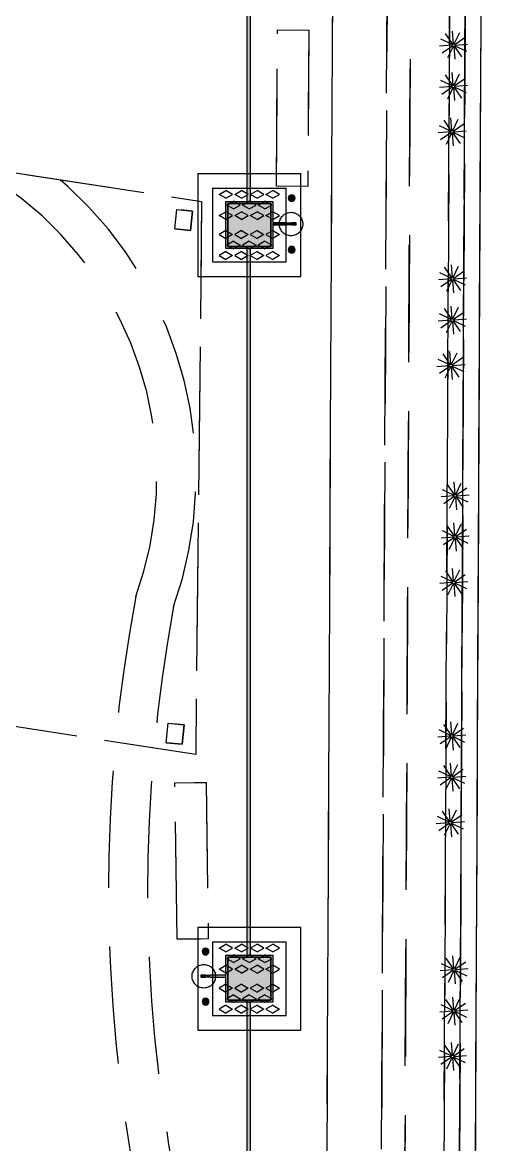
# Model space of a CAD drawing. Header units: metres. Extents: x 4 to 151, y -16 to 34.
# Drawn here: x 61.57 to 67.47, y 10.94 to 25.29 of the extents above; entities that cross this region are included whole.
import ezdxf

# ---------------------------------------------------------------- set-up
doc = ezdxf.new("R2010")
doc.units = ezdxf.units.M
doc.linetypes.add('IMPORT-_Tracejado pequeno', pattern=[2.25, 1.5, -0.75])
doc.linetypes.add('IMPORT-DASHED2 _4_', pattern=[0.375, 0.25, -0.125])
for name, color, linetype, lineweight in [('A-ANNO-NOTE', 7, 'Continuous', 9), ('Dispositivos elétricos', 7, 'Continuous', 50), ('E-POWR-CNDT', 7, 'Continuous', 25), ('KIRYA - PAREDE', 7, 'Continuous', 35), ('KIRYA - PAREDE VISTA', 7, 'Continuous', 18), ('KIRYA - PISO', 7, 'Continuous', 9), ('KIRYA - PROJEÇÃO', 7, 'IMPORT-DASHED2 _4_', 9), ('VEGETAÇÃO', 7, 'Continuous', 9)]:
    doc.layers.add(name, color=color, linetype=linetype, lineweight=lineweight)
doc.layers.add('Base Revit Coremas_dwg', color=7, linetype='Continuous', lineweight=9, true_color=0x767676)

# ---------------------------------------------------------------- blocks, each defined once
blk = doc.blocks.new('Caixa de Passagem no Passeio - Caixa de Passagem no Passeio 2-8198666-PLANTA BAIXA - TÉRREO')
at = {"layer": 'Dispositivos elétricos', "lineweight": 25, "true_color": 0x82482d}
h = blk.add_hatch(color=27, dxfattribs=at)
h.paths.add_polyline_path([(-0.3, -0.3), (0.3, -0.3), (0.3, 0.3), (-0.3, 0.3), (-0.3, -0.3)])
h.paths.add_polyline_path([(-0.275, -0.275), (-0.275, 0.275), (0.275, 0.275), (0.275, -0.275), (-0.104, -0.275)])
at = {"layer": 'Dispositivos elétricos', "lineweight": 25, "true_color": 0x5a6266}
blk.add_hatch(color=251, dxfattribs=at).paths.add_polyline_path([(-0.275, -0.275), (0.275, -0.275), (0.275, 0.275), (-0.275, 0.275), (-0.275, -0.171)])
at = {"layer": 'Dispositivos elétricos', "color": 253, "lineweight": 25, "true_color": 0xababab}
for p, q in [((-0.3, -0.3), (-0.3, 0.3)), ((-0.3, 0.3), (0.3, 0.3)), ((0.3, 0.3), (0.3, -0.3)), ((-0.275, -0.275), (-0.275, 0.275)), ((-0.275, 0.275), (0.275, 0.275)), ((-0.275, 0.275), (-0.275, -0.275)), ((0.275, 0.275), (-0.275, 0.275)), ((0.275, 0.275), (0.275, -0.275)), ((0.275, -0.275), (0.275, 0.275)), ((0.275, -0.275), (-0.275, -0.275)), ((-0.275, -0.275), (0.275, -0.275)), ((0.3, -0.3), (-0.3, -0.3))]:
    blk.add_line(p, q, dxfattribs=at)
blk = doc.blocks.new('PVC Corrugado Amarelo_Caixa de Octogonal 4x4 - PVC Corrugado Amarelo_Caixa de Octogonal 4x4-2829200-PLANTA BAIXA - TÉRREO')
at = {"layer": 'Dispositivos elétricos', "lineweight": 25, "true_color": 0xffff00}
h = blk.add_hatch(color=2, dxfattribs=at)
h.paths.add_polyline_path([(0, -0.043), (0.015, -0.041), (0.024, -0.036), (0.031, -0.031), (0.038, -0.022), (0.042, -0.009), (0.044, 0), (0.041, 0.015), (0.036, 0.024), (0.031, 0.031), (0.021, 0.038), (0.009, 0.042), (-0.003, 0.043), (-0.011, 0.042), (-0.025, 0.035), (-0.031, 0.03), (-0.038, 0.022), (-0.042, 0.008), (-0.043, 0), (-0.041, -0.015), (-0.036, -0.024), (-0.028, -0.033), (-0.022, -0.038), (-0.008, -0.042), (-0.003, -0.043)])
h.paths.add_polyline_path([(0.003, -0.036), (-0.015, -0.035), (-0.036, -0.014), (-0.035, 0.015), (-0.015, 0.036), (0.015, 0.036), (0.036, 0.015), (0.036, -0.015), (0.014, -0.036), (0.006, -0.036)])
blk.add_hatch(color=2, dxfattribs=at).paths.add_polyline_path([(0.015, -0.036), (0.036, -0.015), (0.036, 0.015), (0.015, 0.036), (-0.015, 0.036), (-0.036, 0.015), (-0.036, -0.015), (-0.015, -0.036)])
at = {"layer": 'Dispositivos elétricos', "color": 253, "lineweight": 25, "true_color": 0xababab}
for p, q in [((-0.015, 0.036), (-0.036, 0.015)), ((-0.036, 0.015), (-0.036, -0.015)), ((0.015, 0.036), (-0.015, 0.036)), ((0.036, 0.015), (0.015, 0.036)), ((0.036, -0.015), (0.036, 0.015)), ((-0.036, -0.015), (-0.015, -0.036)), ((-0.015, -0.036), (0.015, -0.036)), ((0.015, -0.036), (0.036, -0.015))]:
    blk.add_line(p, q, dxfattribs=at)
for start, end in [(360, 180), (180, 360)]:
    blk.add_arc((0, 0), 0.0435, start, end, dxfattribs=at)
blk = doc.blocks.new('ELE_PRAÇA_COREMAS_rvt-1-PLANTA BAIXA - TÉRREO')
at = {"layer": 'E-POWR-CNDT', "lineweight": 5, "true_color": 0xbcbcbc}
for points in [[(41.002, 22.999), (41.026, 22.999), (41.025, 29.277), (41.002, 29.277), (41.002, 23.056)], [(41.049, 22.999), (41.048, 29.277), (41.026, 29.277), (41.026, 22.999), (41.049, 22.999)], [(41.002, 13.363), (41.026, 13.363), (41.025, 22.399), (41.002, 22.399), (41.002, 13.64)], [(41.049, 13.363), (41.048, 22.399), (41.026, 22.399), (41.026, 13.363), (41.048, 13.363)], [(41.002, 6.017), (41.026, 6.019), (41.025, 12.763), (41.002, 12.763), (41.002, 6.038)], [(41.026, 6.019), (41.049, 6.021), (41.048, 12.763), (41.026, 12.763), (41.026, 6.038)]]:
    blk.add_hatch(color=9, dxfattribs=at).paths.add_polyline_path(points)
at = {"layer": 'E-POWR-CNDT', "lineweight": 5, "true_color": 0xffd4ab}
for points in [[(41.381, 22.715), (41.512, 22.715), (41.512, 22.728), (41.335, 22.727), (41.335, 22.715)], [(41.335, 22.703), (41.512, 22.703), (41.512, 22.715), (41.335, 22.715), (41.335, 22.703)], [(41.54, 22.715), (41.561, 22.715), (41.562, 22.722), (41.567, 22.726), (41.569, 22.727), (41.552, 22.727), (41.513, 22.727), (41.513, 22.715), (41.531, 22.715)], [(41.513, 22.703), (41.568, 22.704), (41.562, 22.706), (41.561, 22.712), (41.56, 22.715), (41.513, 22.715), (41.513, 22.703)], [(41.621, 22.715), (41.633, 22.715), (41.633, 22.728), (41.576, 22.727), (41.57, 22.727), (41.57, 22.727), (41.567, 22.726), (41.565, 22.723), (41.562, 22.721), (41.561, 22.715), (41.613, 22.715)], [(41.573, 22.703), (41.59, 22.703), (41.616, 22.703), (41.633, 22.703), (41.633, 22.715), (41.561, 22.715), (41.563, 22.708), (41.564, 22.706), (41.569, 22.704), (41.57, 22.703)], [(40.444, 13.094), (40.489, 13.095), (40.487, 13.1), (40.485, 13.103), (40.48, 13.105), (40.478, 13.106), (40.473, 13.106), (40.436, 13.106), (40.416, 13.106), (40.416, 13.094), (40.436, 13.094)], [(40.416, 13.082), (40.473, 13.082), (40.479, 13.082), (40.479, 13.082), (40.483, 13.084), (40.484, 13.086), (40.487, 13.088), (40.489, 13.094), (40.416, 13.094), (40.416, 13.082)], [(40.536, 13.082), (40.536, 13.094), (40.489, 13.094), (40.487, 13.088), (40.482, 13.083), (40.48, 13.082), (40.497, 13.082), (40.534, 13.082)], [(40.518, 13.094), (40.536, 13.094), (40.536, 13.107), (40.481, 13.106), (40.487, 13.103), (40.488, 13.097), (40.489, 13.094), (40.508, 13.094)], [(40.735, 13.094), (40.735, 13.107), (40.537, 13.106), (40.537, 13.094), (40.585, 13.094)], [(40.735, 13.082), (40.735, 13.094), (40.537, 13.094), (40.537, 13.082), (40.585, 13.082)]]:
    blk.add_hatch(color=41, dxfattribs=at).paths.add_polyline_path(points)
h = blk.add_hatch(color=41, dxfattribs=at)
h.paths.add_polyline_path([(41.57, 22.703), (41.567, 22.706), (41.566, 22.705), (41.569, 22.703)])
h.paths.add_polyline_path([(41.562, 22.721), (41.566, 22.724), (41.565, 22.725), (41.562, 22.722)])
h = blk.add_hatch(color=41, dxfattribs=at)
h.paths.add_polyline_path([(40.482, 13.083), (40.486, 13.087), (40.483, 13.085), (40.483, 13.084)])
h.paths.add_polyline_path([(40.484, 13.103), (40.48, 13.106), (40.48, 13.105), (40.482, 13.104), (40.483, 13.103)])
at = {"layer": 'A-ANNO-NOTE', "color": 253, "lineweight": 25, "true_color": 0xababab}
for p, q in [((40.375, 23.359), (41.695, 23.359)), ((40.375, 23.359), (40.375, 22.039)), ((41.695, 22.039), (41.695, 23.359)), ((40.564, 23.17), (41.506, 23.17)), ((40.564, 23.17), (40.564, 22.228)), ((40.648, 23.09), (40.735, 23.14)), ((40.822, 23.09), (40.735, 23.14)), ((40.848, 23.09), (40.935, 23.14)), ((41.022, 23.09), (40.935, 23.14)), ((41.048, 23.09), (41.135, 23.14)), ((41.222, 23.09), (41.135, 23.14)), ((41.248, 23.09), (41.335, 23.14)), ((41.422, 23.09), (41.335, 23.14)), ((41.506, 22.228), (41.506, 23.17)), ((40.735, 23.04), (40.648, 23.09)), ((40.735, 23.04), (40.822, 23.09)), ((40.747, 22.954), (40.834, 23.004)), ((40.92, 22.954), (40.834, 23.004)), ((40.935, 23.04), (40.848, 23.09)), ((40.935, 23.04), (41.022, 23.09)), ((40.949, 22.954), (41.035, 23.004)), ((41.122, 22.954), (41.035, 23.004)), ((41.135, 23.04), (41.048, 23.09)), ((41.135, 23.04), (41.222, 23.09)), ((41.148, 22.954), (41.235, 23.004)), ((41.322, 22.954), (41.235, 23.004)), ((41.335, 23.04), (41.248, 23.09)), ((41.335, 23.04), (41.422, 23.09)), ((40.648, 22.819), (40.735, 22.869)), ((40.735, 22.769), (40.648, 22.819)), ((40.822, 22.819), (40.735, 22.869)), ((40.735, 22.769), (40.822, 22.819)), ((40.834, 22.904), (40.747, 22.954)), ((40.834, 22.904), (40.92, 22.954)), ((40.848, 22.819), (40.935, 22.869)), ((40.935, 22.769), (40.848, 22.819)), ((41.022, 22.819), (40.935, 22.869)), ((40.935, 22.769), (41.022, 22.819)), ((41.035, 22.904), (40.949, 22.954)), ((41.035, 22.904), (41.122, 22.954)), ((41.048, 22.819), (41.135, 22.869)), ((41.135, 22.769), (41.048, 22.819)), ((41.222, 22.819), (41.135, 22.869)), ((41.135, 22.769), (41.222, 22.819)), ((41.235, 22.904), (41.148, 22.954)), ((41.235, 22.904), (41.322, 22.954)), ((41.248, 22.819), (41.335, 22.869)), ((41.335, 22.769), (41.248, 22.819)), ((41.422, 22.819), (41.335, 22.869)), ((41.335, 22.769), (41.422, 22.819)), ((40.735, 22.628), (40.648, 22.578)), ((40.648, 22.578), (40.735, 22.528)), ((40.735, 22.628), (40.822, 22.578)), ((40.822, 22.578), (40.735, 22.528)), ((40.935, 22.628), (40.848, 22.578)), ((40.848, 22.578), (40.935, 22.528)), ((40.935, 22.628), (41.022, 22.578)), ((41.022, 22.578), (40.935, 22.528)), ((41.135, 22.628), (41.048, 22.578)), ((41.048, 22.578), (41.135, 22.528)), ((41.135, 22.628), (41.222, 22.578)), ((41.222, 22.578), (41.135, 22.528)), ((41.335, 22.628), (41.248, 22.578)), ((41.248, 22.578), (41.335, 22.528)), ((41.335, 22.628), (41.422, 22.578)), ((41.422, 22.578), (41.335, 22.528)), ((40.834, 22.493), (40.747, 22.443)), ((40.747, 22.443), (40.834, 22.393)), ((40.834, 22.493), (40.92, 22.443)), ((40.92, 22.443), (40.834, 22.393)), ((41.035, 22.493), (40.949, 22.443)), ((40.949, 22.443), (41.035, 22.393)), ((41.035, 22.493), (41.122, 22.443)), ((41.122, 22.443), (41.035, 22.393)), ((41.235, 22.493), (41.148, 22.443)), ((41.148, 22.443), (41.235, 22.393)), ((41.235, 22.493), (41.322, 22.443)), ((41.322, 22.443), (41.235, 22.393)), ((40.735, 22.358), (40.648, 22.308)), ((40.648, 22.308), (40.735, 22.258)), ((40.735, 22.358), (40.822, 22.308)), ((40.822, 22.308), (40.735, 22.258)), ((40.935, 22.358), (40.848, 22.308)), ((40.848, 22.308), (40.935, 22.258)), ((40.935, 22.358), (41.022, 22.308)), ((41.022, 22.308), (40.935, 22.258)), ((41.135, 22.358), (41.048, 22.308)), ((41.048, 22.308), (41.135, 22.258)), ((41.135, 22.358), (41.222, 22.308)), ((41.222, 22.308), (41.135, 22.258)), ((41.335, 22.358), (41.248, 22.308)), ((41.248, 22.308), (41.335, 22.258)), ((41.335, 22.358), (41.422, 22.308)), ((41.422, 22.308), (41.335, 22.258)), ((40.564, 22.228), (41.506, 22.228)), ((40.375, 22.039), (41.695, 22.039)), ((40.375, 13.723), (41.695, 13.723)), ((40.375, 13.723), (40.375, 12.403)), ((41.695, 12.403), (41.695, 13.723)), ((40.564, 13.534), (41.506, 13.534)), ((40.564, 13.534), (40.564, 12.592)), ((40.648, 13.454), (40.735, 13.504)), ((40.822, 13.454), (40.735, 13.504)), ((40.848, 13.454), (40.935, 13.504)), ((41.022, 13.454), (40.935, 13.504)), ((41.048, 13.454), (41.135, 13.504)), ((41.222, 13.454), (41.135, 13.504)), ((41.248, 13.454), (41.335, 13.504)), ((41.422, 13.454), (41.335, 13.504)), ((41.506, 12.592), (41.506, 13.534)), ((40.735, 13.404), (40.648, 13.454)), ((40.735, 13.404), (40.822, 13.454)), ((40.747, 13.318), (40.834, 13.368)), ((40.92, 13.318), (40.834, 13.368)), ((40.935, 13.404), (40.848, 13.454)), ((40.935, 13.404), (41.022, 13.454)), ((40.949, 13.318), (41.035, 13.368)), ((41.122, 13.318), (41.035, 13.368)), ((41.135, 13.404), (41.048, 13.454)), ((41.135, 13.404), (41.222, 13.454)), ((41.148, 13.318), (41.235, 13.368)), ((41.322, 13.318), (41.235, 13.368)), ((41.335, 13.404), (41.248, 13.454)), ((41.335, 13.404), (41.422, 13.454)), ((40.648, 13.184), (40.735, 13.234)), ((40.822, 13.184), (40.735, 13.234)), ((40.834, 13.268), (40.747, 13.318)), ((40.834, 13.268), (40.92, 13.318)), ((40.848, 13.184), (40.935, 13.234)), ((41.022, 13.184), (40.935, 13.234)), ((41.035, 13.268), (40.949, 13.318)), ((41.035, 13.268), (41.122, 13.318)), ((41.048, 13.184), (41.135, 13.234)), ((41.222, 13.184), (41.135, 13.234)), ((41.235, 13.268), (41.148, 13.318)), ((41.235, 13.268), (41.322, 13.318)), ((41.248, 13.184), (41.335, 13.234)), ((41.422, 13.184), (41.335, 13.234)), ((40.735, 13.134), (40.648, 13.184)), ((40.735, 13.134), (40.822, 13.184)), ((40.935, 13.134), (40.848, 13.184)), ((40.935, 13.134), (41.022, 13.184)), ((41.135, 13.134), (41.048, 13.184)), ((41.135, 13.134), (41.222, 13.184)), ((41.335, 13.134), (41.248, 13.184)), ((41.335, 13.134), (41.422, 13.184)), ((40.735, 12.992), (40.648, 12.942)), ((40.648, 12.942), (40.735, 12.892)), ((40.735, 12.992), (40.822, 12.942)), ((40.822, 12.942), (40.735, 12.892)), ((40.935, 12.992), (40.848, 12.942)), ((40.848, 12.942), (40.935, 12.892)), ((40.935, 12.992), (41.022, 12.942)), ((41.022, 12.942), (40.935, 12.892)), ((41.135, 12.992), (41.048, 12.942)), ((41.048, 12.942), (41.135, 12.892)), ((41.135, 12.992), (41.222, 12.942)), ((41.222, 12.942), (41.135, 12.892)), ((41.335, 12.992), (41.248, 12.942)), ((41.248, 12.942), (41.335, 12.892)), ((41.335, 12.992), (41.422, 12.942)), ((41.422, 12.942), (41.335, 12.892)), ((40.834, 12.857), (40.747, 12.807)), ((40.747, 12.807), (40.834, 12.757)), ((40.834, 12.857), (40.92, 12.807)), ((40.92, 12.807), (40.834, 12.757)), ((41.035, 12.857), (40.949, 12.807)), ((40.949, 12.807), (41.035, 12.757)), ((41.035, 12.857), (41.122, 12.807)), ((41.122, 12.807), (41.035, 12.757)), ((41.235, 12.857), (41.148, 12.807)), ((41.148, 12.807), (41.235, 12.757)), ((41.235, 12.857), (41.322, 12.807)), ((41.322, 12.807), (41.235, 12.757)), ((40.735, 12.722), (40.648, 12.672)), ((40.648, 12.672), (40.735, 12.622)), ((40.735, 12.722), (40.822, 12.672)), ((40.822, 12.672), (40.735, 12.622)), ((40.935, 12.722), (40.848, 12.672)), ((40.848, 12.672), (40.935, 12.622)), ((40.935, 12.722), (41.022, 12.672)), ((41.022, 12.672), (40.935, 12.622)), ((41.135, 12.722), (41.048, 12.672)), ((41.048, 12.672), (41.135, 12.622)), ((41.135, 12.722), (41.222, 12.672)), ((41.222, 12.672), (41.135, 12.622)), ((41.335, 12.722), (41.248, 12.672)), ((41.248, 12.672), (41.335, 12.622)), ((41.335, 12.722), (41.422, 12.672)), ((41.422, 12.672), (41.335, 12.622)), ((40.564, 12.592), (41.506, 12.592)), ((40.375, 12.403), (41.695, 12.403))]:
    blk.add_line(p, q, dxfattribs=at)
at = {"layer": 'E-POWR-CNDT', "color": 21, "true_color": 0xffabab}
for p, q in [((41.002, 29.304), (41.002, 22.999)), ((41.049, 22.999), (41.049, 29.304)), ((41.002, 22.399), (41.002, 13.363)), ((41.049, 13.363), (41.049, 22.399)), ((41.002, 12.763), (41.002, 6.017)), ((41.049, 6.021), (41.049, 12.763))]:
    blk.add_line(p, q, dxfattribs=at)
at = {"layer": 'E-POWR-CNDT', "color": 253, "true_color": 0xababab}
for p, q in [((41.512, 22.728), (41.335, 22.728)), ((41.335, 22.703), (41.512, 22.703)), ((41.513, 22.728), (41.512, 22.728)), ((41.512, 22.703), (41.513, 22.703)), ((41.634, 22.728), (41.633, 22.728)), ((41.633, 22.703), (41.634, 22.703)), ((41.634, 22.715), (41.634, 22.728)), ((41.634, 22.703), (41.634, 22.715)), ((40.416, 13.107), (40.415, 13.107)), ((40.415, 13.107), (40.415, 13.094)), ((40.415, 13.094), (40.415, 13.082)), ((40.415, 13.082), (40.416, 13.082)), ((40.537, 13.107), (40.536, 13.107)), ((40.536, 13.082), (40.537, 13.082)), ((40.735, 13.107), (40.537, 13.107)), ((40.537, 13.082), (40.735, 13.082))]:
    blk.add_line(p, q, dxfattribs=at)
at = {"layer": 'E-POWR-CNDT', "color": 253, "true_color": 0xababab, "flags": 128}
for points in [[(41.513, 22.728), (41.515, 22.728), (41.518, 22.728), (41.52, 22.728), (41.523, 22.728), (41.525, 22.728), (41.527, 22.728), (41.53, 22.728), (41.532, 22.728), (41.534, 22.728), (41.536, 22.728), (41.539, 22.728), (41.541, 22.728), (41.543, 22.728), (41.545, 22.728), (41.547, 22.728), (41.549, 22.728), (41.551, 22.728), (41.553, 22.728), (41.554, 22.728), (41.556, 22.728), (41.558, 22.728), (41.559, 22.728), (41.561, 22.728), (41.562, 22.728), (41.564, 22.728), (41.565, 22.728), (41.566, 22.728), (41.567, 22.728), (41.568, 22.728), (41.569, 22.728), (41.57, 22.728), (41.571, 22.728)], [(41.57, 22.703), (41.569, 22.703), (41.568, 22.703), (41.567, 22.703), (41.566, 22.703), (41.565, 22.703), (41.564, 22.703), (41.563, 22.703), (41.561, 22.703), (41.56, 22.703), (41.558, 22.703), (41.557, 22.703), (41.555, 22.703), (41.553, 22.703), (41.551, 22.703), (41.549, 22.703), (41.547, 22.703), (41.545, 22.703), (41.543, 22.703), (41.541, 22.703), (41.539, 22.703), (41.537, 22.703), (41.535, 22.703), (41.533, 22.703), (41.53, 22.703), (41.528, 22.703), (41.526, 22.703), (41.523, 22.703), (41.521, 22.703), (41.519, 22.703), (41.516, 22.703), (41.514, 22.703), (41.513, 22.703)], [(41.633, 22.728), (41.631, 22.728), (41.628, 22.728), (41.626, 22.728), (41.624, 22.728), (41.621, 22.728), (41.619, 22.728), (41.616, 22.728), (41.614, 22.728), (41.612, 22.728), (41.61, 22.728), (41.608, 22.728), (41.605, 22.728), (41.603, 22.728), (41.601, 22.728), (41.599, 22.728), (41.597, 22.728), (41.595, 22.728), (41.593, 22.728), (41.592, 22.728), (41.59, 22.728), (41.588, 22.728), (41.587, 22.728), (41.585, 22.728), (41.584, 22.728), (41.583, 22.728), (41.581, 22.728), (41.58, 22.728), (41.579, 22.728), (41.578, 22.728), (41.577, 22.728), (41.576, 22.728), (41.576, 22.728), (41.575, 22.728), (41.574, 22.728), (41.574, 22.728), (41.574, 22.728), (41.573, 22.728), (41.573, 22.728), (41.573, 22.728), (41.573, 22.728)], [(41.573, 22.703), (41.573, 22.703), (41.573, 22.703), (41.573, 22.703), (41.574, 22.703), (41.574, 22.703), (41.575, 22.703), (41.575, 22.703), (41.576, 22.703), (41.577, 22.703), (41.578, 22.703), (41.579, 22.703), (41.58, 22.703), (41.581, 22.703), (41.582, 22.703), (41.584, 22.703), (41.585, 22.703), (41.586, 22.703), (41.588, 22.703), (41.59, 22.703), (41.591, 22.703), (41.593, 22.703), (41.595, 22.703), (41.597, 22.703), (41.599, 22.703), (41.601, 22.703), (41.603, 22.703), (41.605, 22.703), (41.607, 22.703), (41.609, 22.703), (41.611, 22.703), (41.614, 22.703), (41.616, 22.703), (41.618, 22.703), (41.621, 22.703), (41.623, 22.703), (41.625, 22.703), (41.628, 22.703), (41.63, 22.703), (41.632, 22.703), (41.633, 22.703)], [(40.476, 13.107), (40.476, 13.107), (40.476, 13.107), (40.476, 13.107), (40.475, 13.107), (40.475, 13.107), (40.474, 13.107), (40.474, 13.107), (40.473, 13.107), (40.472, 13.107), (40.471, 13.107), (40.47, 13.107), (40.469, 13.107), (40.468, 13.107), (40.467, 13.107), (40.466, 13.107), (40.464, 13.107), (40.463, 13.107), (40.461, 13.107), (40.46, 13.107), (40.458, 13.107), (40.456, 13.107), (40.454, 13.107), (40.452, 13.107), (40.451, 13.107), (40.449, 13.107), (40.447, 13.107), (40.444, 13.107), (40.442, 13.107), (40.44, 13.107), (40.438, 13.107), (40.436, 13.107), (40.433, 13.107), (40.431, 13.107), (40.429, 13.107), (40.426, 13.107), (40.424, 13.107), (40.422, 13.107), (40.419, 13.107), (40.417, 13.107), (40.416, 13.107)], [(40.416, 13.082), (40.419, 13.082), (40.421, 13.082), (40.423, 13.082), (40.426, 13.082), (40.428, 13.082), (40.43, 13.082), (40.433, 13.082), (40.435, 13.082), (40.437, 13.082), (40.44, 13.082), (40.442, 13.082), (40.444, 13.082), (40.446, 13.082), (40.448, 13.082), (40.45, 13.082), (40.452, 13.082), (40.454, 13.082), (40.456, 13.082), (40.457, 13.082), (40.459, 13.082), (40.461, 13.082), (40.462, 13.082), (40.464, 13.082), (40.465, 13.082), (40.467, 13.082), (40.468, 13.082), (40.469, 13.082), (40.47, 13.082), (40.471, 13.082), (40.472, 13.082), (40.473, 13.082), (40.474, 13.082), (40.474, 13.082), (40.475, 13.082), (40.475, 13.082), (40.476, 13.082), (40.476, 13.082), (40.476, 13.082), (40.476, 13.082), (40.476, 13.082)], [(40.479, 13.107), (40.48, 13.107), (40.481, 13.107), (40.482, 13.107), (40.483, 13.107), (40.484, 13.107), (40.485, 13.107), (40.487, 13.107), (40.488, 13.107), (40.489, 13.107), (40.491, 13.107), (40.493, 13.107), (40.494, 13.107), (40.496, 13.107), (40.498, 13.107), (40.5, 13.107), (40.502, 13.107), (40.504, 13.107), (40.506, 13.107), (40.508, 13.107), (40.51, 13.107), (40.512, 13.107), (40.514, 13.107), (40.517, 13.107), (40.519, 13.107), (40.521, 13.107), (40.524, 13.107), (40.526, 13.107), (40.528, 13.107), (40.531, 13.107), (40.533, 13.107), (40.536, 13.107), (40.536, 13.107)], [(40.536, 13.082), (40.534, 13.082), (40.531, 13.082), (40.529, 13.082), (40.527, 13.082), (40.524, 13.082), (40.522, 13.082), (40.52, 13.082), (40.517, 13.082), (40.515, 13.082), (40.513, 13.082), (40.511, 13.082), (40.508, 13.082), (40.506, 13.082), (40.504, 13.082), (40.502, 13.082), (40.5, 13.082), (40.498, 13.082), (40.497, 13.082), (40.495, 13.082), (40.493, 13.082), (40.491, 13.082), (40.49, 13.082), (40.488, 13.082), (40.487, 13.082), (40.486, 13.082), (40.484, 13.082), (40.483, 13.082), (40.482, 13.082), (40.481, 13.082), (40.48, 13.082), (40.479, 13.082), (40.479, 13.082)]]:
    blk.add_lwpolyline(points, dxfattribs=at)
at = {"layer": 'Dispositivos elétricos', "color": 253, "lineweight": 25, "true_color": 0xababab}
for name, p in [('Caixa de Passagem no Passeio - Caixa de Passagem no Passeio 2-8198666-PLANTA BAIXA - TÉRREO', (41.035, 22.699)), ('PVC Corrugado Amarelo_Caixa de Octogonal 4x4 - PVC Corrugado Amarelo_Caixa de Octogonal 4x4-2829200-PLANTA BAIXA - TÉRREO', (41.577, 23.042)), ('PVC Corrugado Amarelo_Caixa de Octogonal 4x4 - PVC Corrugado Amarelo_Caixa de Octogonal 4x4-2829200-PLANTA BAIXA - TÉRREO', (41.577, 22.382)), ('PVC Corrugado Amarelo_Caixa de Octogonal 4x4 - PVC Corrugado Amarelo_Caixa de Octogonal 4x4-2829200-PLANTA BAIXA - TÉRREO', (40.475, 13.409)), ('Caixa de Passagem no Passeio - Caixa de Passagem no Passeio 2-8198666-PLANTA BAIXA - TÉRREO', (41.035, 13.063)), ('PVC Corrugado Amarelo_Caixa de Octogonal 4x4 - PVC Corrugado Amarelo_Caixa de Octogonal 4x4-2829200-PLANTA BAIXA - TÉRREO', (40.475, 12.769))]:
    blk.add_blockref(name, p, dxfattribs=at)
blk = doc.blocks.new('Base Revit Coremas_dwg_A$C277F18F9-8225585-PLANTA BAIXA - TÉRREO')
at = {"layer": 'VEGETAÇÃO', "color": 254, "linetype": 'IMPORT-_Tracejado pequeno', "lineweight": 25, "true_color": 0xe3e3e3}
for p, q in [((0.171, 0.196), (0.09, 0.336)), ((0.18, 0.198), (0.18, 0.36)), ((0.189, 0.196), (0.27, 0.336)), ((0.162, 0.18), (0, 0.18)), ((0.164, 0.189), (0.024, 0.27)), ((0.164, 0.171), (0.024, 0.09)), ((0.171, 0.164), (0.09, 0.024)), ((0.18, 0.162), (0.18, 0)), ((0.189, 0.164), (0.27, 0.024)), ((0.196, 0.189), (0.336, 0.27)), ((0.196, 0.171), (0.336, 0.09)), ((0.198, 0.18), (0.36, 0.18))]:
    blk.add_line(p, q, dxfattribs=at)
blk.add_circle((0.18, 0.18), 0.018, dxfattribs=at)
blk = doc.blocks.new('Base Revit Coremas_dwg_A$C6DD851CF-8225586-PLANTA BAIXA - TÉRREO')
at = {"layer": 'VEGETAÇÃO', "color": 254, "linetype": 'IMPORT-_Tracejado pequeno', "lineweight": 25, "true_color": 0xe3e3e3}
for p, q in [((0.171, 0.196), (0.09, 0.336)), ((0.18, 0.198), (0.18, 0.36)), ((0.189, 0.196), (0.27, 0.336)), ((0.162, 0.18), (0, 0.18)), ((0.164, 0.189), (0.024, 0.27)), ((0.164, 0.171), (0.024, 0.09)), ((0.171, 0.164), (0.09, 0.024)), ((0.18, 0.162), (0.18, 0)), ((0.189, 0.164), (0.27, 0.024)), ((0.196, 0.189), (0.336, 0.27)), ((0.196, 0.171), (0.336, 0.09)), ((0.198, 0.18), (0.36, 0.18))]:
    blk.add_line(p, q, dxfattribs=at)
blk.add_circle((0.18, 0.18), 0.018, dxfattribs=at)
blk = doc.blocks.new('Base Revit Coremas_dwg_A$C7A191758-8225587-PLANTA BAIXA - TÉRREO')
at = {"layer": 'VEGETAÇÃO', "color": 254, "linetype": 'IMPORT-_Tracejado pequeno', "lineweight": 25, "true_color": 0xe3e3e3}
for p, q in [((0.171, 0.196), (0.09, 0.336)), ((0.18, 0.198), (0.18, 0.36)), ((0.189, 0.196), (0.27, 0.336)), ((0.162, 0.18), (0, 0.18)), ((0.164, 0.189), (0.024, 0.27)), ((0.164, 0.171), (0.024, 0.09)), ((0.171, 0.164), (0.09, 0.024)), ((0.18, 0.162), (0.18, 0)), ((0.189, 0.164), (0.27, 0.024)), ((0.196, 0.189), (0.336, 0.27)), ((0.196, 0.171), (0.336, 0.09)), ((0.198, 0.18), (0.36, 0.18))]:
    blk.add_line(p, q, dxfattribs=at)
blk.add_circle((0.18, 0.18), 0.018, dxfattribs=at)
blk = doc.blocks.new('Base Revit Coremas_dwg-8208185-PLANTA BAIXA - TÉRREO')
at = {"layer": 'KIRYA - PAREDE', "color": 254, "linetype": 'IMPORT-_Tracejado pequeno', "lineweight": 25, "true_color": 0xe3e3e3, "flags": 128}
for points in [[(43.83, 32.29), (44.03, 32.289), (43.888, 3.135), (0.243, 0.017), (0.229, 0.217), (43.689, 3.321), (43.83, 32.29), (44.03, 32.289), (43.888, 3.135), (0.243, 0.017), (0.229, 0.217), (43.689, 3.321)], [(40.082, 22.649), (40.108, 22.897), (40.309, 22.876), (40.283, 22.628), (40.082, 22.649), (40.283, 22.628), (40.309, 22.876), (40.108, 22.897)], [(39.973, 16.08), (39.999, 16.328), (40.2, 16.308), (40.174, 16.06), (39.973, 16.08), (40.174, 16.06), (40.2, 16.308), (39.999, 16.328)]]:
    blk.add_lwpolyline(points, close=True, dxfattribs=at)
at = {"layer": 'KIRYA - PAREDE', "color": 254, "linetype": 'IMPORT-_Tracejado pequeno', "lineweight": 25, "true_color": 0xe3e3e3}
for centre in [(41.569, 22.711), (41.569, 22.711), (40.453, 13.093), (40.453, 13.093)]:
    blk.add_circle(centre, 0.15, dxfattribs=at)
at = {"layer": 'KIRYA - PAREDE VISTA', "color": 254, "linetype": 'IMPORT-_Tracejado pequeno', "lineweight": 25, "true_color": 0xe3e3e3, "flags": 128}
for points in [[(41.382, 23.195), (41.395, 25.195), (41.795, 25.192), (41.782, 23.192), (41.382, 23.195), (41.395, 25.195), (41.795, 25.192), (41.782, 23.192)], [(40.11, 13.566), (40.083, 15.566), (40.483, 15.571), (40.51, 13.571), (40.11, 13.566), (40.083, 15.566), (40.483, 15.571), (40.51, 13.571)]]:
    blk.add_lwpolyline(points, close=True, dxfattribs=at)
at = {"layer": 'KIRYA - PISO', "color": 254, "linetype": 'IMPORT-_Tracejado pequeno', "lineweight": 25, "true_color": 0xe3e3e3, "flags": 128}
for points in [[(0, 0), (1.518, 12.105), (44.032, 32.61), (43.888, 3.135), (0, 0), (1.518, 12.105), (44.032, 32.61), (43.888, 3.135)], [(0.754, 4.407), (0.229, 0.217), (43.689, 3.321), (43.83, 32.29), (17.515, 19.599), (43.83, 32.29), (43.689, 3.321), (0.229, 0.217)], [(43.83, 32.29), (43.629, 31.971), (43.49, 3.508), (0.458, 0.434), (0.229, 0.217), (0.458, 0.434), (43.49, 3.508), (43.629, 31.971)], [(1.064, 4.469), (0.623, 0.947), (42.992, 3.973), (43.127, 31.618), (17.556, 19.285), (43.127, 31.618), (42.992, 3.973), (0.623, 0.947)], [(1.375, 4.531), (0.966, 1.272), (42.694, 4.253), (42.825, 31.139), (17.596, 18.971), (42.825, 31.139), (42.694, 4.253), (0.966, 1.272)], [(1.767, 2.031), (2.905, 11.109), (42.119, 30.022), (41.997, 4.905), (1.767, 2.031), (2.905, 11.109), (42.119, 30.022), (41.997, 4.905)]]:
    blk.add_lwpolyline(points, close=True, dxfattribs=at)
at = {"layer": 'KIRYA - PISO', "color": 254, "linetype": 'IMPORT-_Tracejado pequeno', "lineweight": 25, "true_color": 0xe3e3e3}
for centre, radius, start, end in [((35.353, 19.488), 5, 340.5047, 182.2996), ((35.353, 19.488), 5, 340.5047, 182.2996), ((35.353, 19.488), 5, 340.5047, 182.2996), ((35.353, 19.488), 5, 340.5047, 182.2996), ((35.353, 19.488), 4.5, 340.0226, 182.9888), ((35.353, 19.488), 4.5, 340.0226, 182.9888), ((59.523, 14.198), 20.29, 169.3415, 190.9242), ((59.523, 14.198), 20.29, 169.3415, 190.9242), ((59.523, 14.198), 19.79, 169.4557, 190.8014), ((59.523, 14.198), 19.79, 169.4557, 190.8014), ((59.523, 14.198), 19.79, 169.4557, 190.8014), ((59.523, 14.198), 19.79, 169.4557, 190.8014)]:
    blk.add_arc(centre, radius, start, end, dxfattribs=at)
at = {"layer": 'KIRYA - PROJEÇÃO', "color": 254, "linetype": 'IMPORT-_Tracejado pequeno', "lineweight": 25, "true_color": 0xe3e3e3, "flags": 128}
blk.add_lwpolyline([(31.53, 24.368), (40.425, 23), (40.349, 15.929), (29.477, 17.602), (31.53, 24.368), (40.425, 23), (40.349, 15.929), (29.477, 17.602)], close=True, dxfattribs=at)
at = {"rotation": 4.525618784365806}
for name, p in [('Base Revit Coremas_dwg_A$C7A191758-8225587-PLANTA BAIXA - TÉRREO', (43.484, 24.804)), ('Base Revit Coremas_dwg_A$C7A191758-8225587-PLANTA BAIXA - TÉRREO', (43.484, 24.804)), ('Base Revit Coremas_dwg_A$C6DD851CF-8225586-PLANTA BAIXA - TÉRREO', (43.481, 24.277)), ('Base Revit Coremas_dwg_A$C6DD851CF-8225586-PLANTA BAIXA - TÉRREO', (43.481, 24.277)), ('Base Revit Coremas_dwg_A$C277F18F9-8225585-PLANTA BAIXA - TÉRREO', (43.464, 23.696)), ('Base Revit Coremas_dwg_A$C277F18F9-8225585-PLANTA BAIXA - TÉRREO', (43.464, 23.696)), ('Base Revit Coremas_dwg_A$C7A191758-8225587-PLANTA BAIXA - TÉRREO', (43.47, 21.817)), ('Base Revit Coremas_dwg_A$C7A191758-8225587-PLANTA BAIXA - TÉRREO', (43.47, 21.817)), ('Base Revit Coremas_dwg_A$C6DD851CF-8225586-PLANTA BAIXA - TÉRREO', (43.467, 21.29)), ('Base Revit Coremas_dwg_A$C6DD851CF-8225586-PLANTA BAIXA - TÉRREO', (43.467, 21.29)), ('Base Revit Coremas_dwg_A$C277F18F9-8225585-PLANTA BAIXA - TÉRREO', (43.45, 20.708)), ('Base Revit Coremas_dwg_A$C277F18F9-8225585-PLANTA BAIXA - TÉRREO', (43.45, 20.708)), ('Base Revit Coremas_dwg_A$C7A191758-8225587-PLANTA BAIXA - TÉRREO', (43.505, 19.043)), ('Base Revit Coremas_dwg_A$C7A191758-8225587-PLANTA BAIXA - TÉRREO', (43.505, 19.043)), ('Base Revit Coremas_dwg_A$C6DD851CF-8225586-PLANTA BAIXA - TÉRREO', (43.502, 18.516)), ('Base Revit Coremas_dwg_A$C6DD851CF-8225586-PLANTA BAIXA - TÉRREO', (43.502, 18.516)), ('Base Revit Coremas_dwg_A$C277F18F9-8225585-PLANTA BAIXA - TÉRREO', (43.485, 17.934)), ('Base Revit Coremas_dwg_A$C277F18F9-8225585-PLANTA BAIXA - TÉRREO', (43.485, 17.934)), ('Base Revit Coremas_dwg_A$C7A191758-8225587-PLANTA BAIXA - TÉRREO', (43.462, 15.972)), ('Base Revit Coremas_dwg_A$C7A191758-8225587-PLANTA BAIXA - TÉRREO', (43.462, 15.972)), ('Base Revit Coremas_dwg_A$C6DD851CF-8225586-PLANTA BAIXA - TÉRREO', (43.459, 15.445)), ('Base Revit Coremas_dwg_A$C6DD851CF-8225586-PLANTA BAIXA - TÉRREO', (43.459, 15.445)), ('Base Revit Coremas_dwg_A$C277F18F9-8225585-PLANTA BAIXA - TÉRREO', (43.442, 14.863)), ('Base Revit Coremas_dwg_A$C277F18F9-8225585-PLANTA BAIXA - TÉRREO', (43.442, 14.863)), ('Base Revit Coremas_dwg_A$C7A191758-8225587-PLANTA BAIXA - TÉRREO', (43.49, 12.983)), ('Base Revit Coremas_dwg_A$C7A191758-8225587-PLANTA BAIXA - TÉRREO', (43.49, 12.983)), ('Base Revit Coremas_dwg_A$C6DD851CF-8225586-PLANTA BAIXA - TÉRREO', (43.487, 12.455)), ('Base Revit Coremas_dwg_A$C6DD851CF-8225586-PLANTA BAIXA - TÉRREO', (43.487, 12.455)), ('Base Revit Coremas_dwg_A$C277F18F9-8225585-PLANTA BAIXA - TÉRREO', (43.47, 11.874)), ('Base Revit Coremas_dwg_A$C277F18F9-8225585-PLANTA BAIXA - TÉRREO', (43.47, 11.874))]:
    blk.add_blockref(name, p, dxfattribs=at)

msp = doc.modelspace()

# ---------------------------------------------------------------- block references
at = {"lineweight": 5}
msp.add_blockref('ELE_PRAÇA_COREMAS_rvt-1-PLANTA BAIXA - TÉRREO', (23.434, 0), dxfattribs=at)
at = {"layer": 'Base Revit Coremas_dwg', "color": 254, "linetype": 'IMPORT-_Tracejado pequeno', "lineweight": 25, "true_color": 0xe3e3e3}
msp.add_blockref('Base Revit Coremas_dwg-8208185-PLANTA BAIXA - TÉRREO', (23.434, 0), dxfattribs=at)

doc.saveas('drawing.dxf')
